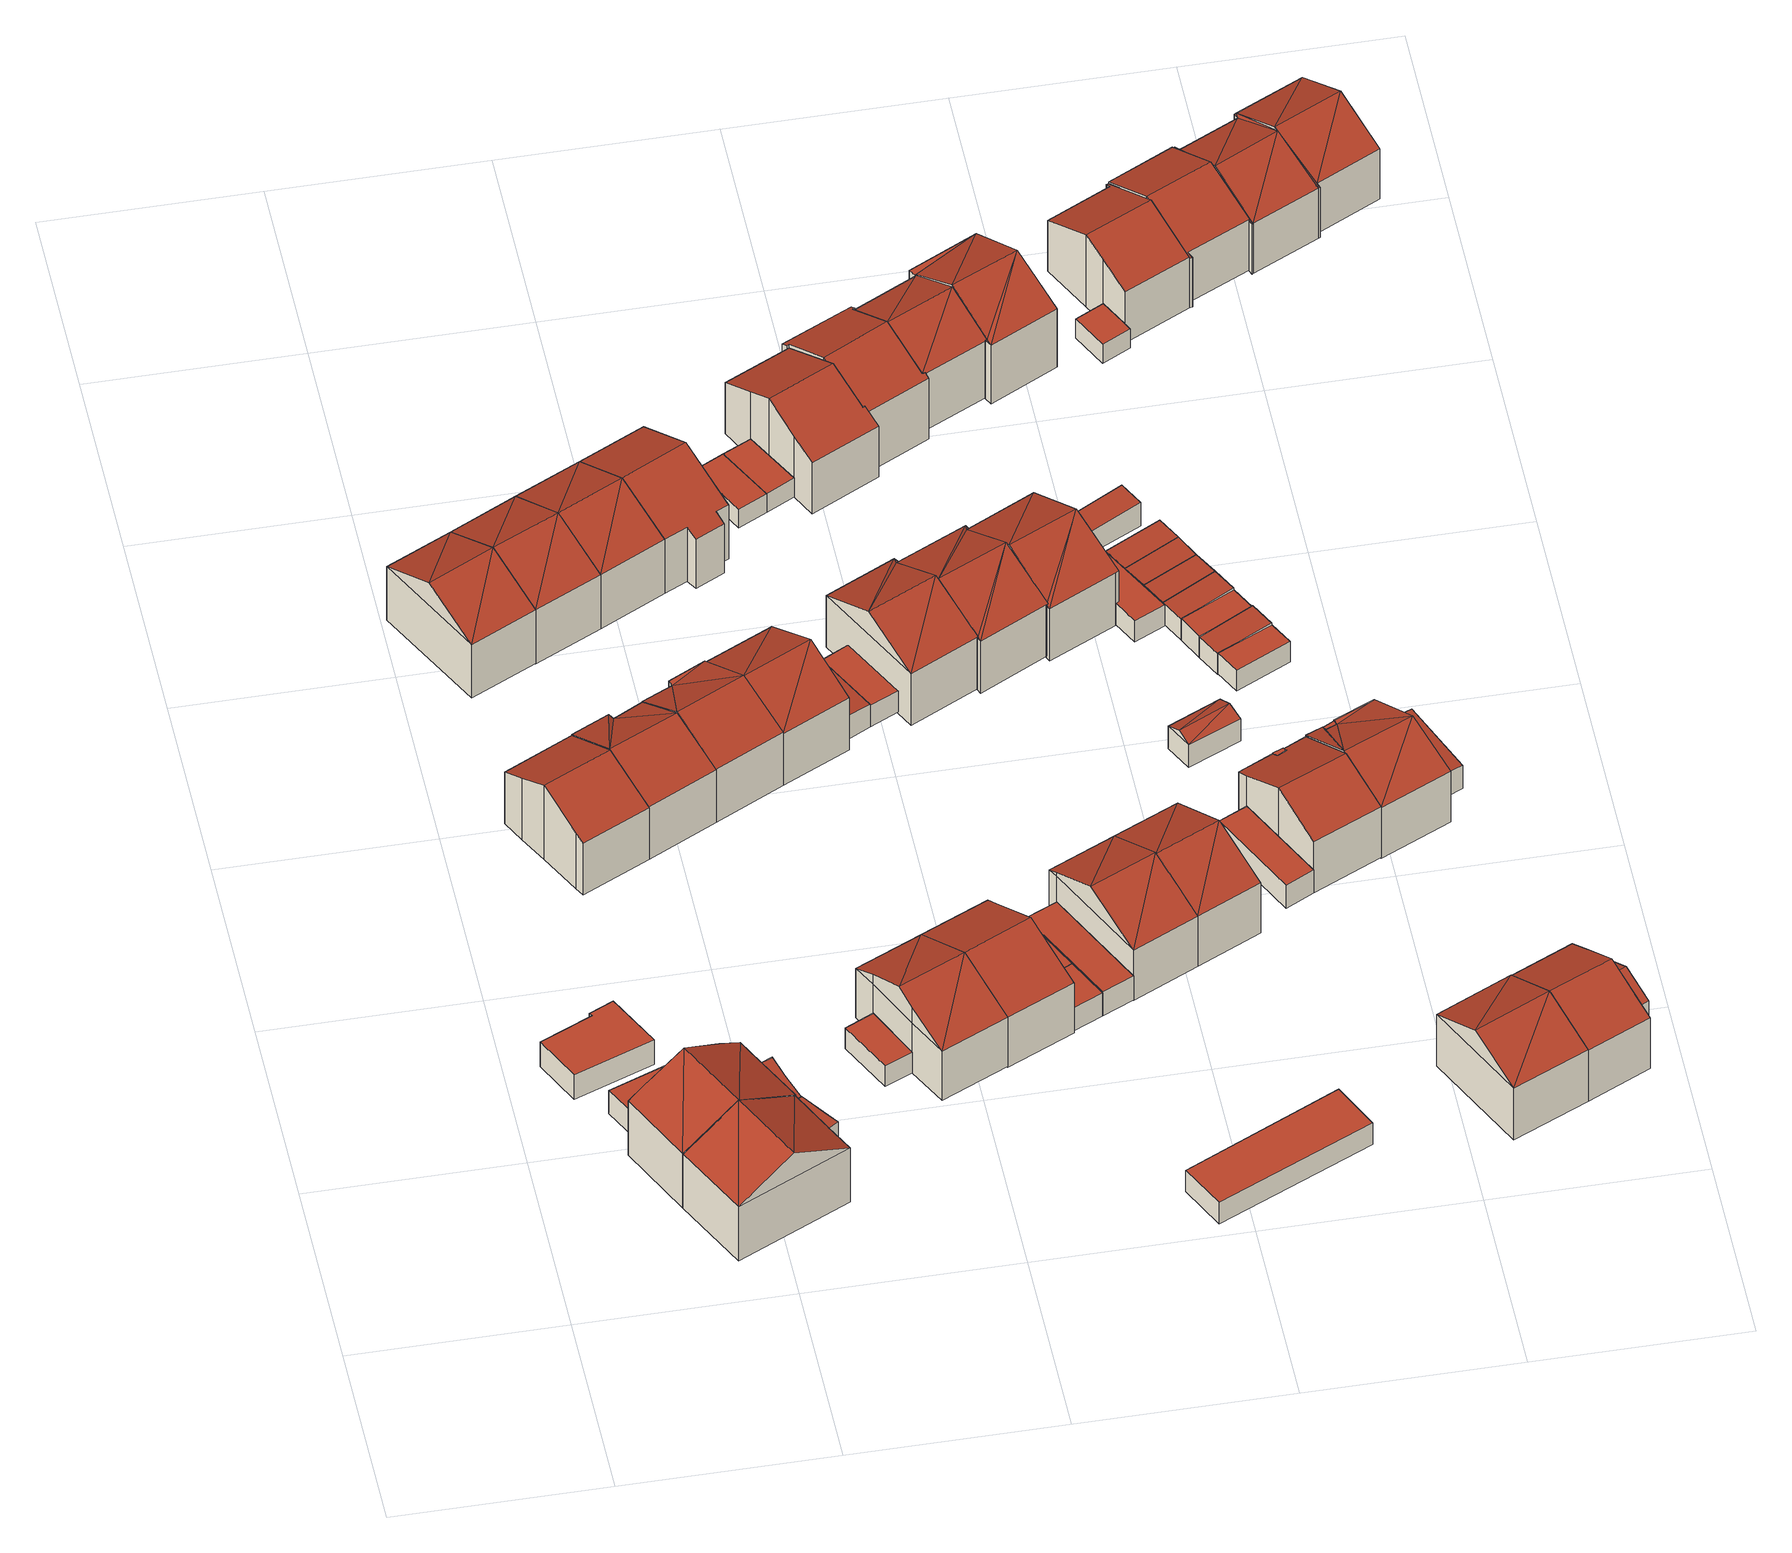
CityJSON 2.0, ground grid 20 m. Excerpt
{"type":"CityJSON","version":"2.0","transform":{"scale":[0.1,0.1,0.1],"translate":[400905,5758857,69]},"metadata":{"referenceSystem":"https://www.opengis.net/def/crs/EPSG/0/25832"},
"CityObjects":{
"building1":{"type":"Building","attributes":{"Gemeindeschluessel":"05515000","Geometrietyp2DReferenz":"3000","function":"31001_2460","roofType":"1000","measuredHeight":2.96},"geometry":[{"type":"Solid","lod":"2","boundaries":[[[[0,1,2,3]],[[4,5,1,0]],[[6,7,5,4]],[[8,9,7,6]],[[10,11,9,8]],[[3,2,11,10]],[[8,6,4,0,3,10]],[[1,5,7,9,11,2]]]],"semantics":{"surfaces":[{"type":"WallSurface"},{"type":"RoofSurface"},{"type":"GroundSurface"}],"values":[[0,0,0,0,0,0,1,2]]}}]},
"building2":{"type":"Building","attributes":{"Gemeindeschluessel":"05515000","Geometrietyp2DReferenz":"3000","function":"31001_2460","roofType":"1000","measuredHeight":2.79},"geometry":[{"type":"Solid","lod":"2","boundaries":[[[[12,13,14,15]],[[16,17,13,12]],[[18,19,17,16]],[[15,14,19,18]],[[16,12,15,18]],[[13,17,19,14]]]],"semantics":{"surfaces":[{"type":"WallSurface"},{"type":"RoofSurface"},{"type":"GroundSurface"}],"values":[[0,0,0,0,1,2]]}}]},
"building3":{"type":"Building","attributes":{"Gemeindeschluessel":"05515000","Geometrietyp2DReferenz":"3000","function":"31001_1000"},"address":[{"country":"Germany","locality":"Münster","thoroughfareNumber":"80","thoroughfareName":"Weitkampweg"}],"children":["building3-1","building3-2"]},
"building3-1":{"type":"BuildingPart","attributes":{"roofType":"2100","measuredHeight":6.49},"parents":["building3"],"geometry":[{"type":"Solid","lod":"2","boundaries":[[[[20,21,22,23]],[[24,25,21,20]],[[26,27,25,24]],[[28,29,27,26]],[[26,24,20,23,28]],[[21,25,27,29,22]],[[29,28,23,22]]]],"semantics":{"surfaces":[{"type":"WallSurface"},{"type":"RoofSurface"},{"type":"GroundSurface"},{"type":"ClosureSurface"}],"values":[[0,0,0,0,1,2,3]]}}]},
"building3-2":{"type":"BuildingPart","attributes":{"roofType":"3100","measuredHeight":9.54},"parents":["building3"],"geometry":[{"type":"Solid","lod":"2","boundaries":[[[[30,14,31,32]],[[33,19,14,30]],[[34,35,19,33]],[[36,23,22,35,34]],[[37,38,29,28,39]],[[32,31,38,37]],[[37,40,41]],[[41,42,32,37]],[[40,39,36,34]],[[34,43,41,40]],[[42,41,43,33,30]],[[43,34,33]],[[42,30,32]],[[40,37,39]],[[14,19,35,22,29,38,31]],[[23,36,39,28]],[[29,22,23,28]]]],"semantics":{"surfaces":[{"type":"WallSurface"},{"type":"RoofSurface"},{"type":"GroundSurface"},{"type":"ClosureSurface"}],"values":[[0,0,0,0,0,0,1,1,1,1,0,0,0,0,2,0,3]]}}]},
"building4":{"type":"Building","attributes":{"Gemeindeschluessel":"05515000","Geometrietyp2DReferenz":"3000","function":"31001_1000"},"address":[{"country":"Germany","locality":"Münster","thoroughfareNumber":"82","thoroughfareName":"Weitkampweg"}],"children":["building4-1","building4-2"]},
"building4-1":{"type":"BuildingPart","attributes":{"roofType":"3100","measuredHeight":9.55},"parents":["building4"],"geometry":[{"type":"Solid","lod":"2","boundaries":[[[[44,45,46,38,37]],[[47,48,49,50,51]],[[52,53,48,47]],[[37,38,53,52]],[[54,55,52]],[[37,52,55]],[[54,47,51,44]],[[55,54,44]],[[54,52,47]],[[55,44,37]],[[46,49,48,53,38]],[[45,44,51,50]],[[49,46,45,50]]]],"semantics":{"surfaces":[{"type":"WallSurface"},{"type":"RoofSurface"},{"type":"GroundSurface"},{"type":"ClosureSurface"}],"values":[[0,0,0,0,1,1,1,1,0,0,2,0,3]]}}]},
"building4-2":{"type":"BuildingPart","attributes":{"roofType":"2100","measuredHeight":6.42},"parents":["building4"],"geometry":[{"type":"Solid","lod":"2","boundaries":[[[[56,27,46,45]],[[57,58,27,56]],[[59,60,58,57]],[[50,49,60,59]],[[57,56,45,50,59]],[[46,27,58,60,49]],[[46,49,50,45]]]],"semantics":{"surfaces":[{"type":"WallSurface"},{"type":"RoofSurface"},{"type":"GroundSurface"},{"type":"ClosureSurface"}],"values":[[0,0,0,0,1,2,3]]}}]},
"building5":{"type":"Building","attributes":{"Gemeindeschluessel":"05515000","Geometrietyp2DReferenz":"3000","function":"31001_1000","roofType":"3100","measuredHeight":8.95},"address":[{"country":"Germany","locality":"Münster","thoroughfareNumber":"72","thoroughfareName":"Weitkampweg"}],"geometry":[{"type":"Solid","lod":"2","boundaries":[[[[61,62,63,64]],[[65,66,62,61]],[[67,68,66,65]],[[69,70,68,67]],[[71,72,70,69]],[[73,74,72,71]],[[75,76,74,73]],[[64,63,76,75]],[[69,67,65,61,71]],[[64,75,73,71,61]],[[62,66,68,70,72,74,76,63]]]],"semantics":{"surfaces":[{"type":"WallSurface"},{"type":"RoofSurface"},{"type":"GroundSurface"}],"values":[[0,0,0,0,0,0,0,0,1,1,2]]}}]},
"building6":{"type":"Building","attributes":{"Gemeindeschluessel":"05515000","Geometrietyp2DReferenz":"3000","function":"31001_1000","roofType":"3100","measuredHeight":9.27},"address":[{"country":"Germany","locality":"Münster","thoroughfareNumber":"50","thoroughfareName":"Weitkampweg"}],"geometry":[{"type":"Solid","lod":"2","boundaries":[[[[77,78,79,80]],[[81,82,78,77]],[[83,84,82,81]],[[80,79,84,83]],[[77,85,81]],[[83,86,80]],[[77,80,86]],[[86,85,77]],[[85,86,83]],[[83,81,85]],[[78,82,84,79]]]],"semantics":{"surfaces":[{"type":"WallSurface"},{"type":"RoofSurface"},{"type":"GroundSurface"}],"values":[[0,0,0,0,0,0,1,1,1,1,2]]}}]},
"building7":{"type":"Building","attributes":{"Gemeindeschluessel":"05515000","Geometrietyp2DReferenz":"3000","function":"31001_1000","roofType":"5000","measuredHeight":8.95},"address":[{"country":"Germany","locality":"Münster","thoroughfareNumber":"70","thoroughfareName":"Weitkampweg"}],"geometry":[{"type":"Solid","lod":"2","boundaries":[[[[87,88,70,89]],[[90,91,88,87]],[[92,93,91,90]],[[94,95,93,92]],[[96,74,95,94]],[[89,70,74,96]],[[94,97,98,96]],[[97,92,90]],[[98,97,90]],[[98,90,87]],[[87,89,98]],[[92,97,94]],[[96,98,89]],[[88,91,93,95,74,70]]]],"semantics":{"surfaces":[{"type":"WallSurface"},{"type":"RoofSurface"},{"type":"GroundSurface"}],"values":[[0,0,0,0,0,0,1,1,1,1,1,0,0,2]]}}]},
"building8":{"type":"Building","attributes":{"Gemeindeschluessel":"05515000","Geometrietyp2DReferenz":"3000","function":"31001_1000","roofType":"3100","measuredHeight":9.43},"address":[{"country":"Germany","locality":"Münster","thoroughfareNumber":"48","thoroughfareName":"Weitkampweg"}],"geometry":[{"type":"Solid","lod":"2","boundaries":[[[[99,100,101,83]],[[102,103,100,99]],[[80,104,103,102]],[[83,101,104,80]],[[99,105,102]],[[80,86,83]],[[86,105,99]],[[99,83,86]],[[80,102,105]],[[105,86,80]],[[100,103,104,101]]]],"semantics":{"surfaces":[{"type":"WallSurface"},{"type":"RoofSurface"},{"type":"GroundSurface"}],"values":[[0,0,0,0,0,0,1,1,1,1,2]]}}]},
"building9":{"type":"Building","attributes":{"Gemeindeschluessel":"05515000","Geometrietyp2DReferenz":"3000","function":"31001_2460","roofType":"1000","measuredHeight":2.46},"geometry":[{"type":"Solid","lod":"2","boundaries":[[[[106,107,108,109]],[[110,111,107,106]],[[112,113,111,110]],[[109,108,113,112]],[[110,106,109,112]],[[107,111,113,108]]]],"semantics":{"surfaces":[{"type":"WallSurface"},{"type":"RoofSurface"},{"type":"GroundSurface"}],"values":[[0,0,0,0,1,2]]}}]},
"building10":{"type":"Building","attributes":{"Gemeindeschluessel":"05515000","Geometrietyp2DReferenz":"3000","function":"31001_1000","roofType":"5000","measuredHeight":9.06},"address":[{"country":"Germany","locality":"Münster","thoroughfareNumber":"68","thoroughfareName":"Weitkampweg"}],"geometry":[{"type":"Solid","lod":"2","boundaries":[[[[114,115,93,116]],[[117,118,115,114]],[[119,120,118,117]],[[121,122,120,119]],[[123,95,122,121]],[[116,93,95,123]],[[121,124,125,123]],[[117,114,119]],[[124,119,114]],[[125,124,114]],[[114,116,125]],[[119,124,121]],[[123,125,116]],[[115,118,120,122,95,93]]]],"semantics":{"surfaces":[{"type":"WallSurface"},{"type":"RoofSurface"},{"type":"GroundSurface"}],"values":[[0,0,0,0,0,0,1,1,1,1,1,0,0,2]]}}]},
"building11":{"type":"Building","attributes":{"Gemeindeschluessel":"05515000","Geometrietyp2DReferenz":"3000","function":"31001_1000","roofType":"3100","measuredHeight":8.96},"address":[{"country":"Germany","locality":"Münster","thoroughfareNumber":"29","thoroughfareName":"Weitkampweg"}],"geometry":[{"type":"Solid","lod":"2","boundaries":[[[[126,127,128,129]],[[130,131,127,126]],[[132,107,131,130]],[[133,108,107,132]],[[134,135,108,133]],[[129,128,135,134]],[[136,129,137]],[[134,138,137,129]],[[130,126,136]],[[139,130,136,137]],[[139,132,130]],[[139,137,138,133,132]],[[138,134,133]],[[136,126,129]],[[127,131,107,108,135,128]]]],"semantics":{"surfaces":[{"type":"WallSurface"},{"type":"RoofSurface"},{"type":"GroundSurface"}],"values":[[0,0,0,0,0,0,1,1,1,1,0,0,0,0,2]]}}]},
"building12":{"type":"Building","attributes":{"Gemeindeschluessel":"05515000","Geometrietyp2DReferenz":"3000","function":"31001_1000","roofType":"3100","measuredHeight":9.37},"address":[{"country":"Germany","locality":"Münster","thoroughfareNumber":"46","thoroughfareName":"Weitkampweg"}],"geometry":[{"type":"Solid","lod":"2","boundaries":[[[[140,141,100,99]],[[142,143,141,140]],[[102,103,143,142]],[[99,100,103,102]],[[140,144,142]],[[102,105,99]],[[105,144,140]],[[140,99,105]],[[102,142,144]],[[144,105,102]],[[141,143,103,100]]]],"semantics":{"surfaces":[{"type":"WallSurface"},{"type":"RoofSurface"},{"type":"GroundSurface"}],"values":[[0,0,0,0,0,0,1,1,1,1,2]]}}]},
"building13":{"type":"Building","attributes":{"Gemeindeschluessel":"05515000","Geometrietyp2DReferenz":"3000","function":"31001_1000","roofType":"5000","measuredHeight":9.04},"address":[{"country":"Germany","locality":"Münster","thoroughfareNumber":"66","thoroughfareName":"Weitkampweg"}],"geometry":[{"type":"Solid","lod":"2","boundaries":[[[[145,146,120,147]],[[148,149,146,145]],[[150,122,149,148]],[[147,120,122,150]],[[151,152,145]],[[145,147,151]],[[150,148,152]],[[152,151,150]],[[145,152,148]],[[150,151,147]],[[146,149,122,120]]]],"semantics":{"surfaces":[{"type":"WallSurface"},{"type":"RoofSurface"},{"type":"GroundSurface"}],"values":[[0,0,0,0,1,1,1,1,0,0,2]]}}]},
"building14":{"type":"Building","attributes":{"Gemeindeschluessel":"05515000","Geometrietyp2DReferenz":"3000","function":"31001_1000","roofType":"5000","measuredHeight":8.96},"address":[{"country":"Germany","locality":"Münster","thoroughfareNumber":"27","thoroughfareName":"Weitkampweg"}],"geometry":[{"type":"Solid","lod":"2","boundaries":[[[[153,154,155,156]],[[157,158,154,153]],[[159,160,158,157]],[[161,162,160,159]],[[126,163,162,161]],[[129,164,163,126]],[[156,155,164,129]],[[156,129,136,165,166]],[[167,165,136,126,161,168]],[[167,168,159,157]],[[166,165,167,157,153]],[[168,161,159]],[[166,153,156]],[[129,126,136]],[[154,158,160,162,163,164,155]]]],"semantics":{"surfaces":[{"type":"WallSurface"},{"type":"RoofSurface"},{"type":"GroundSurface"}],"values":[[0,0,0,0,0,0,0,1,1,0,0,0,0,0,2]]}}]},
"building15":{"type":"Building","attributes":{"Gemeindeschluessel":"05515000","Geometrietyp2DReferenz":"3000","function":"31001_1000","roofType":"3100","measuredHeight":9.36},"address":[{"country":"Germany","locality":"Münster","thoroughfareNumber":"44","thoroughfareName":"Weitkampweg"}],"geometry":[{"type":"Solid","lod":"2","boundaries":[[[[169,170,171,172]],[[173,174,170,169]],[[142,143,174,173]],[[144,175,143,142]],[[140,141,175,144]],[[176,177,141,140]],[[178,179,177,176]],[[180,181,179,178]],[[182,183,181,180]],[[172,171,183,182]],[[176,140,144,178]],[[142,173,169,172,182,180,178,144]],[[170,174,143,175,141,177,179,181,183,171]]]],"semantics":{"surfaces":[{"type":"WallSurface"},{"type":"RoofSurface"},{"type":"GroundSurface"}],"values":[[0,0,0,0,0,0,0,0,0,0,1,1,2]]}}]},
"building16":{"type":"Building","attributes":{"Gemeindeschluessel":"05515000","Geometrietyp2DReferenz":"3000","function":"51009_1611","roofType":"2100","measuredHeight":2.95},"geometry":[{"type":"Solid","lod":"2","boundaries":[[[[184,185,186,187]],[[188,189,185,184]],[[190,191,189,188]],[[187,186,191,190]],[[188,184,187,190]],[[185,189,191,186]]]],"semantics":{"surfaces":[{"type":"WallSurface"},{"type":"RoofSurface"},{"type":"GroundSurface"}],"values":[[0,0,0,0,1,2]]}}]},
"building17":{"type":"Building","attributes":{"Gemeindeschluessel":"05515000","Geometrietyp2DReferenz":"3000","function":"51009_1611","roofType":"1000","measuredHeight":2.87},"geometry":[{"type":"Solid","lod":"2","boundaries":[[[[192,154,158,193]],[[194,195,154,192]],[[196,197,195,194]],[[193,158,197,196]],[[194,192,193,196]],[[154,195,197,158]]]],"semantics":{"surfaces":[{"type":"WallSurface"},{"type":"RoofSurface"},{"type":"GroundSurface"}],"values":[[0,0,0,0,1,2]]}}]},
"building18":{"type":"Building","attributes":{"Gemeindeschluessel":"05515000","Geometrietyp2DReferenz":"3000","function":"51009_1610","roofType":"1000","measuredHeight":2.87},"geometry":[{"type":"Solid","lod":"2","boundaries":[[[[196,197,158,193]],[[198,199,197,196]],[[200,160,199,198]],[[193,158,160,200]],[[198,196,193,200]],[[197,199,160,158]]]],"semantics":{"surfaces":[{"type":"WallSurface"},{"type":"RoofSurface"},{"type":"GroundSurface"}],"values":[[0,0,0,0,1,2]]}}]},
"building19":{"type":"Building","attributes":{"Gemeindeschluessel":"05515000","Geometrietyp2DReferenz":"3000","function":"31001_2460","roofType":"1000","measuredHeight":2.65},"geometry":[{"type":"Solid","lod":"2","boundaries":[[[[201,202,203,204]],[[205,189,202,201]],[[206,185,189,205]],[[204,203,185,206]],[[205,201,204,206]],[[202,189,185,203]]]],"semantics":{"surfaces":[{"type":"WallSurface"},{"type":"RoofSurface"},{"type":"GroundSurface"}],"values":[[0,0,0,0,1,2]]}}]},
"building20":{"type":"Building","attributes":{"Gemeindeschluessel":"05515000","Geometrietyp2DReferenz":"3000","function":"31001_2460","roofType":"1000","measuredHeight":2.31},"geometry":[{"type":"Solid","lod":"2","boundaries":[[[[207,208,209,210]],[[211,212,208,207]],[[213,214,212,211]],[[215,216,214,213]],[[217,218,216,215]],[[210,209,218,217]],[[215,213,211,207,210,217]],[[208,212,214,216,218,209]]]],"semantics":{"surfaces":[{"type":"WallSurface"},{"type":"RoofSurface"},{"type":"GroundSurface"}],"values":[[0,0,0,0,0,0,1,2]]}}]},
"building21":{"type":"Building","attributes":{"Gemeindeschluessel":"05515000","Geometrietyp2DReferenz":"3000","function":"51009_1611","roofType":"1000","measuredHeight":2.94},"geometry":[{"type":"Solid","lod":"2","boundaries":[[[[219,195,197,220]],[[221,222,195,219]],[[223,224,222,221]],[[225,199,224,223]],[[220,197,199,225]],[[223,221,219,220,225]],[[195,222,224,199,197]]]],"semantics":{"surfaces":[{"type":"WallSurface"},{"type":"RoofSurface"},{"type":"GroundSurface"}],"values":[[0,0,0,0,0,1,2]]}}]},
"building22":{"type":"Building","attributes":{"Gemeindeschluessel":"05515000","Geometrietyp2DReferenz":"3000","function":"31001_2460","roofType":"1000","measuredHeight":2.32},"geometry":[{"type":"Solid","lod":"2","boundaries":[[[[207,208,212,211]],[[226,227,208,207]],[[228,229,227,226]],[[213,214,229,228]],[[211,212,214,213]],[[228,226,207,211,213]],[[208,227,229,214,212]]]],"semantics":{"surfaces":[{"type":"WallSurface"},{"type":"RoofSurface"},{"type":"GroundSurface"}],"values":[[0,0,0,0,0,1,2]]}}]},
"building23":{"type":"Building","attributes":{"Gemeindeschluessel":"05515000","Geometrietyp2DReferenz":"3000","function":"31001_1000","roofType":"5000","measuredHeight":9.08},"address":[{"country":"Germany","locality":"Münster","thoroughfareNumber":"64","thoroughfareName":"Weitkampweg"}],"geometry":[{"type":"Solid","lod":"2","boundaries":[[[[230,231,232,233]],[[234,235,231,230]],[[236,237,235,234]],[[238,239,237,236]],[[240,241,239,238]],[[233,232,241,240]],[[230,236,234]],[[242,243,236]],[[242,236,230]],[[230,233,242]],[[240,238,243]],[[243,242,240]],[[240,242,233]],[[236,243,238]],[[231,235,237,239,241,232]]]],"semantics":{"surfaces":[{"type":"WallSurface"},{"type":"RoofSurface"},{"type":"GroundSurface"}],"values":[[0,0,0,0,0,0,1,1,1,1,1,1,0,0,2]]}}]},
"building24":{"type":"Building","attributes":{"Gemeindeschluessel":"05515000","Geometrietyp2DReferenz":"3000","function":"51009_1611","roofType":"1000","measuredHeight":2.6},"geometry":[{"type":"Solid","lod":"2","boundaries":[[[[244,245,246,247]],[[248,249,245,244]],[[250,251,249,248]],[[247,246,251,250]],[[248,244,247,250]],[[245,249,251,246]]]],"semantics":{"surfaces":[{"type":"WallSurface"},{"type":"RoofSurface"},{"type":"GroundSurface"}],"values":[[0,0,0,0,1,2]]}}]},
"building25":{"type":"Building","attributes":{"Gemeindeschluessel":"05515000","Geometrietyp2DReferenz":"3000","function":"31001_1000","roofType":"5000","measuredHeight":8.89},"address":[{"country":"Germany","locality":"Münster","thoroughfareNumber":"25","thoroughfareName":"Weitkampweg"}],"geometry":[{"type":"Solid","lod":"2","boundaries":[[[[252,253,254,255]],[[256,257,253,252]],[[258,259,257,256]],[[260,261,259,258]],[[255,254,261,260]],[[252,255,262]],[[252,262,263]],[[262,260,263]],[[258,264,263,260]],[[263,264,256,252]],[[264,258,256]],[[262,255,260]],[[253,257,259,261,254]]]],"semantics":{"surfaces":[{"type":"WallSurface"},{"type":"RoofSurface"},{"type":"GroundSurface"}],"values":[[0,0,0,0,0,1,1,1,1,0,0,0,2]]}}]},
"building26":{"type":"Building","attributes":{"Gemeindeschluessel":"05515000","Geometrietyp2DReferenz":"3000","function":"31001_1000","roofType":"3100","measuredHeight":9.21},"address":[{"country":"Germany","locality":"Münster","thoroughfareNumber":"42","thoroughfareName":"Weitkampweg"}],"geometry":[{"type":"Solid","lod":"2","boundaries":[[[[265,266,267,268]],[[269,229,266,265]],[[270,271,229,269]],[[272,227,271,270]],[[273,274,227,272]],[[275,276,274,273]],[[277,278,276,275]],[[279,280,278,277]],[[281,282,280,279]],[[283,284,282,281]],[[268,267,284,283]],[[277,275,273,272,270,279]],[[269,265,268,283,281,279,270]],[[266,229,271,227,274,276,278,280,282,284,267]]]],"semantics":{"surfaces":[{"type":"WallSurface"},{"type":"RoofSurface"},{"type":"GroundSurface"}],"values":[[0,0,0,0,0,0,0,0,0,0,0,1,1,2]]}}]},
"building27":{"type":"Building","attributes":{"Gemeindeschluessel":"05515000","Geometrietyp2DReferenz":"3000","function":"31001_1000","roofType":"5000","measuredHeight":9.1},"address":[{"country":"Germany","locality":"Münster","thoroughfareNumber":"62","thoroughfareName":"Weitkampweg"}],"geometry":[{"type":"Solid","lod":"2","boundaries":[[[[285,286,287,288]],[[289,290,286,285]],[[291,292,290,289]],[[293,294,292,291]],[[295,296,294,293]],[[238,239,296,295]],[[236,237,239,238]],[[234,235,237,236]],[[297,298,235,234]],[[288,287,298,297]],[[291,289,299,293]],[[293,299,238]],[[300,238,299]],[[238,295,293]],[[297,285,288]],[[299,285,300]],[[285,297,300]],[[234,236,300,297]],[[300,236,238]],[[299,289,285]],[[286,290,292,294,296,239,237,235,298,287]]]],"semantics":{"surfaces":[{"type":"WallSurface"},{"type":"RoofSurface"},{"type":"GroundSurface"}],"values":[[0,0,0,0,0,0,0,0,0,0,1,1,1,1,1,1,1,1,0,0,2]]}}]},
"building28":{"type":"Building","attributes":{"Gemeindeschluessel":"05515000","Geometrietyp2DReferenz":"3000","function":"31001_1000","roofType":"3100","measuredHeight":8.91},"address":[{"country":"Germany","locality":"Münster","thoroughfareNumber":"23","thoroughfareName":"Weitkampweg"}],"geometry":[{"type":"Solid","lod":"2","boundaries":[[[[301,302,261,260]],[[303,304,302,301]],[[255,254,304,303]],[[260,261,254,255]],[[301,305,303]],[[255,306,260]],[[306,305,301]],[[301,260,306]],[[255,303,305]],[[305,306,255]],[[302,304,254,261]]]],"semantics":{"surfaces":[{"type":"WallSurface"},{"type":"RoofSurface"},{"type":"GroundSurface"}],"values":[[0,0,0,0,0,0,1,1,1,1,2]]}}]},
"building29":{"type":"Building","attributes":{"Gemeindeschluessel":"05515000","Geometrietyp2DReferenz":"3000","function":"31001_1000","roofType":"3100","measuredHeight":10.11},"address":[{"country":"Germany","locality":"Münster","thoroughfareNumber":"40","thoroughfareName":"Weitkampweg"}],"geometry":[{"type":"Solid","lod":"2","boundaries":[[[[307,308,309,310]],[[311,312,308,307]],[[313,314,312,311]],[[315,316,314,313]],[[317,318,316,315]],[[319,320,318,317]],[[321,322,320,319]],[[323,324,322,321]],[[325,326,324,323]],[[327,328,326,325]],[[329,330,328,327]],[[331,332,330,329]],[[310,309,332,331]],[[325,323,321,319,317,315,313,327]],[[311,307,310,331,329,327,313]],[[308,312,314,316,318,320,322,324,326,328,330,332,309]]]],"semantics":{"surfaces":[{"type":"WallSurface"},{"type":"RoofSurface"},{"type":"GroundSurface"}],"values":[[0,0,0,0,0,0,0,0,0,0,0,0,0,1,1,2]]}}]},
"building30":{"type":"Building","attributes":{"Gemeindeschluessel":"05515000","Geometrietyp2DReferenz":"3000","function":"31001_1000","roofType":"5000","measuredHeight":9.25},"address":[{"country":"Germany","locality":"Münster","thoroughfareNumber":"60","thoroughfareName":"Weitkampweg"}],"geometry":[{"type":"Solid","lod":"2","boundaries":[[[[333,334,335,336]],[[337,338,334,333]],[[339,340,338,337]],[[291,341,340,339]],[[289,342,341,291]],[[285,343,342,289]],[[288,344,343,285]],[[345,346,344,288]],[[336,335,346,345]],[[337,333,347,348,339]],[[289,291,339,348,349]],[[350,349,348]],[[348,345,350]],[[288,285,350,345]],[[349,350,285,289]],[[348,347,336,345]],[[347,333,336]],[[334,338,340,341,342,343,344,346,335]]]],"semantics":{"surfaces":[{"type":"WallSurface"},{"type":"RoofSurface"},{"type":"GroundSurface"}],"values":[[0,0,0,0,0,0,0,0,0,1,1,1,1,1,0,0,0,2]]}}]},
"building31":{"type":"Building","attributes":{"Gemeindeschluessel":"05515000","Geometrietyp2DReferenz":"3000","function":"51009_1611","roofType":"1000","measuredHeight":2.81},"geometry":[{"type":"Solid","lod":"2","boundaries":[[[[351,352,353,354]],[[355,356,352,351]],[[357,358,356,355]],[[354,353,358,357]],[[355,351,354,357]],[[352,356,358,353]]]],"semantics":{"surfaces":[{"type":"WallSurface"},{"type":"RoofSurface"},{"type":"GroundSurface"}],"values":[[0,0,0,0,1,2]]}}]},
"building32":{"type":"Building","attributes":{"Gemeindeschluessel":"05515000","Geometrietyp2DReferenz":"3000","function":"31001_1000","roofType":"5000","measuredHeight":9.35},"address":[{"country":"Germany","locality":"Münster","thoroughfareNumber":"38","thoroughfareName":"Weitkampweg"}],"geometry":[{"type":"Solid","lod":"2","boundaries":[[[[359,360,361,362]],[[363,364,360,359]],[[365,366,364,363]],[[367,368,366,365]],[[369,370,368,367]],[[371,372,370,369]],[[373,374,372,371]],[[362,361,374,373]],[[375,376,373]],[[373,371,369,367,375]],[[365,363,359,362,376]],[[376,375,365]],[[375,367,365]],[[376,362,373]],[[360,364,366,368,370,372,374,361]]]],"semantics":{"surfaces":[{"type":"WallSurface"},{"type":"RoofSurface"},{"type":"GroundSurface"}],"values":[[0,0,0,0,0,0,0,0,1,1,1,1,0,0,2]]}}]},
"building33":{"type":"Building","attributes":{"Gemeindeschluessel":"05515000","Geometrietyp2DReferenz":"3000","function":"31001_2500","roofType":"3100","measuredHeight":3.27},"address":[{"country":"Germany","locality":"Münster","thoroughfareNumber":"22a","thoroughfareName":"Weitkampweg"}],"geometry":[{"type":"Solid","lod":"2","boundaries":[[[[377,378,379,380]],[[381,382,378,377]],[[383,384,382,381]],[[380,379,384,383]],[[377,385,381]],[[383,386,380]],[[377,380,386]],[[386,385,377]],[[385,386,383]],[[383,381,385]],[[378,382,384,379]]]],"semantics":{"surfaces":[{"type":"WallSurface"},{"type":"RoofSurface"},{"type":"GroundSurface"}],"values":[[0,0,0,0,0,0,1,1,1,1,2]]}}]},
"building34":{"type":"Building","attributes":{"Gemeindeschluessel":"05515000","Geometrietyp2DReferenz":"3000","function":"31001_2460","roofType":"1000","measuredHeight":2.56},"geometry":[{"type":"Solid","lod":"2","boundaries":[[[[387,388,389,390]],[[391,392,388,387]],[[393,394,392,391]],[[395,396,394,393]],[[397,398,396,395]],[[390,389,398,397]],[[395,393,391,387,390,397]],[[388,392,394,396,398,389]]]],"semantics":{"surfaces":[{"type":"WallSurface"},{"type":"RoofSurface"},{"type":"GroundSurface"}],"values":[[0,0,0,0,0,0,1,2]]}}]},
"building35":{"type":"Building","attributes":{"Gemeindeschluessel":"05515000","Geometrietyp2DReferenz":"3000","function":"51009_1610","roofType":"9999","measuredHeight":6},"geometry":[{"type":"Solid","lod":"2","boundaries":[[[[399,400,401,402]],[[400,403,404,401]],[[399,405,403,400]],[[402,406,405,399]],[[401,404,406,402]],[[403,405,406,404]]]],"semantics":{"surfaces":[{"type":"RoofSurface"},{"type":"WallSurface"},{"type":"GroundSurface"}],"values":[[0,1,1,1,1,2]]}}]},
"building36":{"type":"Building","attributes":{"Gemeindeschluessel":"05515000","Geometrietyp2DReferenz":"3000","function":"31001_1000","roofType":"3100","measuredHeight":8.56},"address":[{"country":"Germany","locality":"Münster","thoroughfareNumber":"21","thoroughfareName":"Weitkampweg"}],"geometry":[{"type":"Solid","lod":"2","boundaries":[[[[407,405,406,408]],[[409,403,405,407]],[[410,404,403,409]],[[411,412,404,410]],[[413,414,412,411]],[[415,416,414,413]],[[417,356,416,415]],[[418,419,356,417]],[[420,352,419,418]],[[421,422,352,420]],[[408,406,422,421]],[[417,415,413,418]],[[411,410,409,407,408,421,420,418,413]],[[405,403,404,412,414,416,356,419,352,422,406]]]],"semantics":{"surfaces":[{"type":"WallSurface"},{"type":"RoofSurface"},{"type":"GroundSurface"}],"values":[[0,0,0,0,0,0,0,0,0,0,0,1,1,2]]}}]},
"building37":{"type":"Building","attributes":{"Gemeindeschluessel":"05515000","Geometrietyp2DReferenz":"3000","function":"51009_1611","roofType":"2100","measuredHeight":2.85},"geometry":[{"type":"Solid","lod":"2","boundaries":[[[[423,424,425,426]],[[427,428,424,423]],[[429,430,428,427]],[[426,425,430,429]],[[427,423,426,429]],[[424,428,430,425]]]],"semantics":{"surfaces":[{"type":"WallSurface"},{"type":"RoofSurface"},{"type":"GroundSurface"}],"values":[[0,0,0,0,1,2]]}}]},
"building38":{"type":"Building","attributes":{"Gemeindeschluessel":"05515000","Geometrietyp2DReferenz":"3000","function":"31001_1000","roofType":"3100","measuredHeight":8.83},"address":[{"country":"Germany","locality":"Münster","thoroughfareNumber":"89","thoroughfareName":"Weitkampweg"}],"geometry":[{"type":"Solid","lod":"2","boundaries":[[[[431,432,433,434]],[[435,436,432,431]],[[437,438,436,435]],[[434,433,438,437]],[[431,439,435]],[[437,440,434]],[[431,434,440]],[[440,439,431]],[[439,440,437]],[[437,435,439]],[[432,436,438,433]]]],"semantics":{"surfaces":[{"type":"WallSurface"},{"type":"RoofSurface"},{"type":"GroundSurface"}],"values":[[0,0,0,0,0,0,1,1,1,1,2]]}}]},
"building39":{"type":"Building","attributes":{"Gemeindeschluessel":"05515000","Geometrietyp2DReferenz":"3000","function":"51009_1611","roofType":"2100","measuredHeight":2.84},"geometry":[{"type":"Solid","lod":"2","boundaries":[[[[441,442,443,444]],[[445,446,442,441]],[[447,448,446,445]],[[444,443,448,447]],[[445,441,444,447]],[[442,446,448,443]]]],"semantics":{"surfaces":[{"type":"WallSurface"},{"type":"RoofSurface"},{"type":"GroundSurface"}],"values":[[0,0,0,0,1,2]]}}]},
"building40":{"type":"Building","attributes":{"Gemeindeschluessel":"05515000","Geometrietyp2DReferenz":"3000","function":"51009_1611","roofType":"2100","measuredHeight":2.82},"geometry":[{"type":"Solid","lod":"2","boundaries":[[[[449,450,451,452]],[[447,448,450,449]],[[445,446,448,447]],[[452,451,446,445]],[[447,449,452,445]],[[450,448,446,451]]]],"semantics":{"surfaces":[{"type":"WallSurface"},{"type":"RoofSurface"},{"type":"GroundSurface"}],"values":[[0,0,0,0,1,2]]}}]},
"building41":{"type":"Building","attributes":{"Gemeindeschluessel":"05515000","Geometrietyp2DReferenz":"3000","function":"31001_1000","roofType":"5000","measuredHeight":9.71},"address":[{"country":"Germany","locality":"Münster","thoroughfareNumber":"36","thoroughfareName":"Weitkampweg"}],"geometry":[{"type":"Solid","lod":"2","boundaries":[[[[453,454,455,456]],[[457,458,454,453]],[[459,460,458,457]],[[461,462,460,459]],[[463,464,462,461]],[[465,466,464,463]],[[467,468,466,465]],[[456,455,468,467]],[[469,470,457]],[[467,469,457]],[[456,467,457]],[[457,453,456]],[[461,459,470]],[[465,461,470]],[[470,469,465]],[[465,463,461]],[[465,469,467]],[[457,470,459]],[[454,458,460,462,464,466,468,455]]]],"semantics":{"surfaces":[{"type":"WallSurface"},{"type":"RoofSurface"},{"type":"GroundSurface"}],"values":[[0,0,0,0,0,0,0,0,1,1,1,1,1,1,1,1,0,0,2]]}}]},
"building42":{"type":"Building","attributes":{"Gemeindeschluessel":"05515000","Geometrietyp2DReferenz":"3000","function":"51009_1611","roofType":"2100","measuredHeight":2.77},"geometry":[{"type":"Solid","lod":"2","boundaries":[[[[471,472,473,474]],[[449,450,472,471]],[[452,451,450,449]],[[474,473,451,452]],[[449,471,474,452]],[[472,450,451,473]]]],"semantics":{"surfaces":[{"type":"WallSurface"},{"type":"RoofSurface"},{"type":"GroundSurface"}],"values":[[0,0,0,0,1,2]]}}]},
"building43":{"type":"Building","attributes":{"Gemeindeschluessel":"05515000","Geometrietyp2DReferenz":"3000","function":"51009_1611","roofType":"2100","measuredHeight":2.75},"geometry":[{"type":"Solid","lod":"2","boundaries":[[[[474,473,472,471]],[[475,476,473,474]],[[477,478,476,475]],[[471,472,478,477]],[[475,474,471,477]],[[473,476,478,472]]]],"semantics":{"surfaces":[{"type":"WallSurface"},{"type":"RoofSurface"},{"type":"GroundSurface"}],"values":[[0,0,0,0,1,2]]}}]},
"building44":{"type":"Building","attributes":{"Gemeindeschluessel":"05515000","Geometrietyp2DReferenz":"3000","function":"51009_1611","roofType":"1000","measuredHeight":2.6},"geometry":[{"type":"Solid","lod":"2","boundaries":[[[[479,476,478,480]],[[481,482,476,479]],[[483,484,482,481]],[[480,478,484,483]],[[481,479,480,483]],[[476,482,484,478]]]],"semantics":{"surfaces":[{"type":"WallSurface"},{"type":"RoofSurface"},{"type":"GroundSurface"}],"values":[[0,0,0,0,1,2]]}}]},
"building45":{"type":"Building","attributes":{"Gemeindeschluessel":"05515000","Geometrietyp2DReferenz":"3000","function":"51009_1611","roofType":"2100","measuredHeight":2.72},"geometry":[{"type":"Solid","lod":"2","boundaries":[[[[485,486,487,488]],[[489,484,486,485]],[[490,482,484,489]],[[488,487,482,490]],[[489,485,488,490]],[[486,484,482,487]]]],"semantics":{"surfaces":[{"type":"WallSurface"},{"type":"RoofSurface"},{"type":"GroundSurface"}],"values":[[0,0,0,0,1,2]]}}]},
"building46":{"type":"Building","attributes":{"Gemeindeschluessel":"05515000","Geometrietyp2DReferenz":"3000","function":"51009_1610","roofType":"9999","measuredHeight":6},"geometry":[{"type":"Solid","lod":"2","boundaries":[[[[491,492,493,494]],[[492,495,496,493]],[[491,497,495,492]],[[494,498,497,491]],[[493,496,498,494]],[[495,497,498,496]]]],"semantics":{"surfaces":[{"type":"RoofSurface"},{"type":"WallSurface"},{"type":"GroundSurface"}],"values":[[0,1,1,1,1,2]]}}]},
"building47":{"type":"Building","attributes":{"Gemeindeschluessel":"05515000","Geometrietyp2DReferenz":"3000","function":"51009_1611","roofType":"1000","measuredHeight":2.54},"geometry":[{"type":"Solid","lod":"2","boundaries":[[[[499,500,501,502]],[[503,504,500,499]],[[505,506,504,503]],[[502,501,506,505]],[[503,499,502,505]],[[500,504,506,501]]]],"semantics":{"surfaces":[{"type":"WallSurface"},{"type":"RoofSurface"},{"type":"GroundSurface"}],"values":[[0,0,0,0,1,2]]}}]},
"building48":{"type":"Building","attributes":{"Gemeindeschluessel":"05515000","Geometrietyp2DReferenz":"3000","function":"31001_1000","roofType":"5000","measuredHeight":8.67},"address":[{"country":"Germany","locality":"Münster","thoroughfareNumber":"19","thoroughfareName":"Weitkampweg"}],"geometry":[{"type":"Solid","lod":"2","boundaries":[[[[507,508,509,510]],[[511,512,508,507]],[[513,514,512,511]],[[515,516,514,513]],[[517,518,516,515]],[[519,520,518,517]],[[521,522,520,519]],[[510,509,522,521]],[[515,513,517]],[[523,517,513]],[[524,523,513]],[[524,513,511]],[[524,511,507]],[[507,510,524]],[[521,519,523]],[[523,524,521]],[[517,523,519]],[[521,524,510]],[[508,512,514,516,518,520,522,509]]]],"semantics":{"surfaces":[{"type":"WallSurface"},{"type":"RoofSurface"},{"type":"GroundSurface"}],"values":[[0,0,0,0,0,0,0,0,1,1,1,1,1,1,1,1,0,0,2]]}}]},
"building49":{"type":"Building","attributes":{"Gemeindeschluessel":"05515000","Geometrietyp2DReferenz":"3000","function":"31001_1000"},"address":[{"country":"Germany","locality":"Münster","thoroughfareNumber":"91","thoroughfareName":"Weitkampweg"}],"children":["building49-1","building49-2"]},
"building49-1":{"type":"BuildingPart","attributes":{"roofType":"3100","measuredHeight":8.8},"parents":["building49"],"geometry":[{"type":"Solid","lod":"2","boundaries":[[[[525,433,526,527]],[[440,528,433,525]],[[529,438,528,440]],[[530,531,438,529]],[[532,533,531,530]],[[534,533,532]],[[535,536,537]],[[527,526,535,537]],[[532,530,529,440,538]],[[525,527,537,538,440]],[[433,528,438,531,533,539,535,526]],[[534,532,538,540]],[[533,534,541,539]],[[534,540,541]],[[536,540,538,537]],[[541,536,535,539]],[[541,540,536]]]],"semantics":{"surfaces":[{"type":"WallSurface"},{"type":"RoofSurface"},{"type":"GroundSurface"},{"type":"ClosureSurface"}],"values":[[0,0,0,0,0,0,0,0,1,1,2,0,3,3,0,3,3]]}}]},
"building49-2":{"type":"BuildingPart","attributes":{"roofType":"3100","measuredHeight":6.99},"parents":["building49"],"geometry":[{"type":"Solid","lod":"2","boundaries":[[[[542,543,533,534]],[[544,545,543,542]],[[536,535,545,544]],[[542,546,544]],[[534,540,546,542]],[[544,546,540,536]],[[543,545,535,539,533]],[[539,541,534,533]],[[535,536,541,539]],[[534,541,540]],[[541,536,540]]]],"semantics":{"surfaces":[{"type":"WallSurface"},{"type":"RoofSurface"},{"type":"GroundSurface"},{"type":"ClosureSurface"}],"values":[[0,0,0,0,1,1,2,3,3,3,3]]}}]},
"building50":{"type":"Building","attributes":{"Gemeindeschluessel":"05515000","Geometrietyp2DReferenz":"3000","function":"51009_1610","roofType":"1000","measuredHeight":2.32},"geometry":[{"type":"Solid","lod":"2","boundaries":[[[[547,548,549,550]],[[551,552,548,547]],[[553,554,552,551]],[[555,556,554,553]],[[550,549,556,555]],[[553,551,547,550,555]],[[548,552,554,556,549]]]],"semantics":{"surfaces":[{"type":"WallSurface"},{"type":"RoofSurface"},{"type":"GroundSurface"}],"values":[[0,0,0,0,0,1,2]]}}]},
"building51":{"type":"Building","attributes":{"Gemeindeschluessel":"05515000","Geometrietyp2DReferenz":"3000","function":"51009_1611","roofType":"2100","measuredHeight":2.96},"geometry":[{"type":"Solid","lod":"2","boundaries":[[[[557,558,518,559]],[[560,561,558,557]],[[562,563,561,560]],[[559,518,563,562]],[[560,557,559,562]],[[558,561,563,518]]]],"semantics":{"surfaces":[{"type":"WallSurface"},{"type":"RoofSurface"},{"type":"GroundSurface"}],"values":[[0,0,0,0,1,2]]}}]},
"building52":{"type":"Building","attributes":{"Gemeindeschluessel":"05515000","Geometrietyp2DReferenz":"3000","function":"31001_1000","roofType":"3100","measuredHeight":8.77},"address":[{"country":"Germany","locality":"Münster","thoroughfareNumber":"34a","thoroughfareName":"Weitkampweg"}],"geometry":[{"type":"Solid","lod":"2","boundaries":[[[[564,565,566,567]],[[568,569,565,564]],[[570,571,569,568]],[[572,554,571,570]],[[573,552,554,572]],[[574,575,552,573]],[[576,577,575,574]],[[578,579,577,576]],[[567,566,579,578]],[[573,572,570,568,574]],[[564,567,578,576,574,568]],[[565,569,571,554,552,575,577,579,566]]]],"semantics":{"surfaces":[{"type":"WallSurface"},{"type":"RoofSurface"},{"type":"GroundSurface"}],"values":[[0,0,0,0,0,0,0,0,0,1,1,2]]}}]},
"building53":{"type":"Building","attributes":{"Gemeindeschluessel":"05515000","Geometrietyp2DReferenz":"3000","function":"31001_1000","roofType":"3100","measuredHeight":8.76},"address":[{"country":"Germany","locality":"Münster","thoroughfareNumber":"34","thoroughfareName":"Weitkampweg"}],"geometry":[{"type":"Solid","lod":"2","boundaries":[[[[580,581,582,583]],[[584,585,581,580]],[[586,571,585,584]],[[587,588,571,586]],[[589,565,588,587]],[[590,591,565,589]],[[592,593,591,590]],[[594,595,593,592]],[[596,597,595,594]],[[583,582,597,596]],[[590,589,587,592]],[[586,584,580,583,596,594,592,587]],[[581,585,571,588,565,591,593,595,597,582]]]],"semantics":{"surfaces":[{"type":"WallSurface"},{"type":"RoofSurface"},{"type":"GroundSurface"}],"values":[[0,0,0,0,0,0,0,0,0,0,1,1,2]]}}]},
"building54":{"type":"Building","attributes":{"Gemeindeschluessel":"05515000","Geometrietyp2DReferenz":"3000","function":"31001_1000","roofType":"5000","measuredHeight":8.72},"address":[{"country":"Germany","locality":"Münster","thoroughfareNumber":"32","thoroughfareName":"Weitkampweg"}],"geometry":[{"type":"Solid","lod":"2","boundaries":[[[[598,599,591,600]],[[601,602,599,598]],[[603,604,602,601]],[[605,606,604,603]],[[607,608,606,605]],[[609,610,608,607]],[[611,595,610,609]],[[600,591,595,611]],[[611,609,612]],[[612,613,611]],[[603,612,607]],[[607,605,603]],[[613,612,603]],[[613,603,601]],[[613,601,598]],[[598,600,613]],[[611,613,600]],[[607,612,609]],[[599,602,604,606,608,610,595,591]]]],"semantics":{"surfaces":[{"type":"WallSurface"},{"type":"RoofSurface"},{"type":"GroundSurface"}],"values":[[0,0,0,0,0,0,0,0,1,1,1,1,1,1,1,1,0,0,2]]}}]},
"building55":{"type":"Building","attributes":{"Gemeindeschluessel":"05515000","Geometrietyp2DReferenz":"3000","function":"31001_1000","roofType":"5000","measuredHeight":8.75},"address":[{"country":"Germany","locality":"Münster","thoroughfareNumber":"30","thoroughfareName":"Weitkampweg"}],"geometry":[{"type":"Solid","lod":"2","boundaries":[[[[614,615,608,607]],[[616,617,615,614]],[[618,619,617,616]],[[620,621,619,618]],[[609,610,621,620]],[[607,608,610,609]],[[622,623,614]],[[614,607,622]],[[618,616,623]],[[622,609,618]],[[618,623,622]],[[618,609,620]],[[609,622,607]],[[614,623,616]],[[615,617,619,621,610,608]]]],"semantics":{"surfaces":[{"type":"WallSurface"},{"type":"RoofSurface"},{"type":"GroundSurface"}],"values":[[0,0,0,0,0,0,1,1,1,1,1,1,0,0,2]]}}]}
},
"vertices":[
[80,320,51],[80,320,21],[30,297,21],[30,297,51],[78,323,51],[78,323,21],[101,334,51],[101,334,21],[127,281,51],[127,281,21],[51,252,51],[51,252,21],
[77,230,49],[77,230,21],[99,185,21],[99,185,49],[153,259,49],[153,259,21],[172,220,49],[172,220,21],
[216,207,86],[216,207,21],[205,202,21],[205,202,86],[223,186,83],[223,186,21],[233,160,80],[233,160,21],[227,157,80],[227,157,21],
[99,185,87],[84,177,21],[84,177,87],[172,220,87],[192,229,87],[192,229,21],[205,202,87],[118,105,87],[118,105,21],[227,157,87],[173,131,116],[138,203,116],[99,185,95],[172,220,98],
[226,157,87],[226,157,81],[226,157,21],[261,85,87],[261,85,21],[247,113,21],[247,113,85],[247,113,87],[153,33,87],[153,33,21],[207,59,117],[172,131,117],
[233,160,81],[247,136,84],[247,136,21],[257,120,85],[257,120,21],
[81,545,109],[81,545,19],[101,505,19],[101,505,87],[67,572,94],[67,572,19],[56,594,82],[56,594,19],[121,627,82],[121,627,19],[145,577,109],[145,577,19],[170,528,82],[170,528,19],[106,496,82],[106,496,19],
[57,749,84],[57,749,19],[119,780,19],[119,780,84],[3,856,84],[3,856,19],[65,887,84],[65,887,19],[30,802,112],[92,834,112],
[157,645,83],[157,645,19],[121,627,83],[160,639,83],[160,639,19],[188,654,83],[188,654,19],[235,561,83],[235,561,19],[170,528,83],[210,610,109],[145,578,109],
[128,919,84],[128,919,18],[65,887,18],[182,811,84],[182,811,18],[119,780,18],[155,865,112],
[343,229,46],[343,229,21],[319,282,21],[319,282,46],[317,217,46],[317,217,21],[292,269,46],[292,269,21],
[217,668,84],[217,668,19],[188,654,84],[215,674,84],[215,674,19],[250,692,84],[250,692,19],[300,594,84],[300,594,19],[235,561,84],[275,643,110],[210,610,110],
[425,221,81],[425,221,21],[371,334,21],[371,334,81],[362,191,81],[362,191,21],[343,229,81],[319,282,81],[308,304,81],[308,304,21],[398,277,110],[335,247,110],[319,282,93],[343,229,101],
[190,950,84],[190,950,18],[244,843,84],[244,843,18],[217,896,112],
[315,724,82],[315,724,19],[250,692,82],[364,626,82],[364,626,19],[300,594,82],[275,643,109],[340,676,109],
[440,354,81],[440,354,20],[435,364,20],[435,364,81],[469,293,81],[469,293,20],[488,253,81],[488,253,20],[489,251,81],[489,251,20],[425,221,20],[371,334,20],[462,308,110],[440,354,86],[469,293,102],[488,253,82],
[272,844,78],[272,844,18],[299,858,18],[299,858,78],[266,854,84],[266,854,18],[217,896,18],[252,981,84],[252,981,18],[279,928,112],[279,928,18],[306,874,84],[306,874,18],[294,868,84],[294,868,18],
[356,711,47],[356,711,20],[329,697,20],[329,697,49],[387,649,47],[387,649,20],[360,635,49],[360,635,20],
[440,354,48],[469,293,48],[469,368,48],[469,368,20],[498,307,48],[498,307,20],
[517,267,48],[517,267,20],[488,253,48],
[414,662,46],[414,662,20],[382,725,20],[382,725,46],[387,649,46],[356,711,46],
[322,979,40],[322,979,17],[295,965,17],[295,965,40],[322,977,40],[322,977,17],[349,924,40],[349,924,17],[322,910,40],[322,910,17],[295,964,40],[295,964,17],
[469,368,49],[498,307,49],[499,382,49],[499,382,20],[547,281,49],[547,281,20],[517,267,49],
[348,992,40],[348,992,17],[376,938,40],[376,938,17],
[434,785,82],[434,785,19],[368,752,19],[368,752,82],[437,781,82],[437,781,19],[435,780,82],[435,780,19],[487,678,82],[487,678,19],[422,645,82],[422,645,19],[395,699,110],[460,731,110],
[568,1,45],[568,1,19],[716,71,19],[716,71,45],[547,45,45],[547,45,19],[695,117,45],[695,117,19],
[547,281,80],[547,281,19],[609,311,19],[609,311,80],[499,382,80],[499,382,19],[494,391,80],[494,391,19],[557,421,80],[557,421,19],[583,367,108],[520,337,108],[499,382,85],
[387,915,79],[387,915,17],[452,948,17],[452,948,79],[376,938,91],[360,970,109],[360,970,17],[348,992,97],[332,1025,79],[332,1025,17],[392,1055,79],[392,1055,17],[394,1056,79],[394,1056,17],[422,1001,109],[422,1001,17],[441,964,89],[441,964,17],[443,965,89],[443,965,17],
[502,808,82],[502,808,19],[504,809,19],[504,809,82],[554,706,82],[554,706,19],[552,705,82],[552,705,19],[488,672,82],[488,672,19],[486,677,82],[486,677,19],[502,813,82],[502,813,19],[527,759,110],[462,727,110],
[618,450,80],[618,450,19],[670,341,80],[670,341,19],[644,395,108],[583,366,108],
[443,965,79],[443,965,5],[505,997,5],[505,997,79],[441,964,79],[441,964,5],[416,1013,106],[416,1013,5],[394,1056,83],[394,1056,5],[392,1055,83],[392,1055,5],[389,1062,79],[389,1062,5],[456,1095,79],[456,1095,5],[458,1090,82],[458,1090,5],[456,1089,82],[456,1089,5],[478,1045,106],[478,1045,5],[500,1001,82],[500,1001,5],[503,1002,82],[503,1002,5],
[621,734,82],[621,734,18],[597,781,18],[597,781,82],[618,732,82],[618,732,18],[554,700,82],[554,700,18],[552,705,18],[554,706,18],[502,808,18],[504,809,18],[567,841,82],[567,841,18],[597,781,107],[594,787,110],[553,707,82],[529,755,110],
[682,467,47],[682,467,19],[655,454,19],[655,454,47],[724,380,47],[724,380,19],[697,366,47],[697,366,19],
[561,1031,80],[561,1031,11],[563,1032,11],[563,1032,80],[503,1002,80],[503,1002,11],[500,1001,80],[500,1001,11],[456,1089,80],[456,1089,11],[458,1090,80],[458,1090,11],[517,1120,80],[517,1120,11],[518,1121,80],[518,1121,11],[478,1045,105],[541,1077,105],
[647,550,46],[647,550,19],[697,573,19],[697,573,46],[634,576,46],[634,576,19],[684,600,46],[684,600,19],[641,563,52],[690,587,52],
[621,734,45],[621,734,19],[618,732,19],[618,732,45],[597,781,45],[597,781,19],[622,794,45],[622,794,19],[659,722,45],[659,722,19],[630,708,45],[630,708,19],
[713,489,79],[722,494,79],[720,499,79],[710,495,79],[722,494,19],[720,499,19],[713,489,19],[710,495,19],
[713,489,81],[710,495,78],[722,494,81],[720,499,78],[742,510,78],[742,510,19],[767,457,105],[767,457,19],[789,411,81],[789,411,19],[724,380,81],[702,427,105],[702,427,19],[682,467,84],[677,479,78],[677,479,19],
[610,821,43],[610,821,17],[662,847,17],[662,847,46],[599,845,43],[599,845,17],[650,871,46],[650,871,17],
[836,53,82],[836,53,19],[908,87,19],[908,87,82],[788,154,82],[788,154,19],[860,189,82],[860,189,19],[812,103,108],[884,138,108],
[674,823,46],[674,823,18],[622,798,18],[622,798,43],[686,800,46],[686,800,18],[634,774,43],[634,774,18],
[646,751,43],[646,751,18],[697,776,18],[697,776,46],
[513,1127,81],[513,1127,10],[517,1120,10],[517,1120,81],[578,1160,81],[578,1160,10],[629,1057,81],[629,1057,10],[565,1024,81],[565,1024,10],[561,1031,81],[561,1031,10],[563,1032,81],[563,1032,10],[518,1121,81],[518,1121,10],[541,1077,107],[604,1108,107],
[658,727,43],[658,727,18],[709,753,18],[709,753,46],
[721,730,46],[721,730,18],[670,704,43],[670,704,18],
[721,730,44],[670,704,44],[733,706,44],[733,706,18],[681,680,44],[681,680,18],
[693,657,43],[693,657,18],[745,682,18],[745,682,46],[681,680,43],[733,706,46],
[760,513,79],[771,518,79],[769,523,79],[758,517,79],[771,518,19],[769,523,19],[760,513,19],[758,517,19],
[745,682,44],[745,682,19],[693,657,19],[693,657,44],[757,659,44],[757,659,19],[705,633,44],[705,633,19],
[758,517,80],[758,517,18],[742,510,18],[742,510,80],[760,513,80],[760,513,18],[771,518,80],[771,518,18],[769,523,80],[769,523,18],[808,541,80],[808,541,18],[856,443,80],[856,443,18],[789,411,80],[789,411,18],[832,491,105],[766,460,105],
[908,87,81],[968,116,19],[968,116,81],[884,138,19],[860,189,81],[919,217,81],[919,217,19],[929,197,92],[929,197,19],[929,197,74],[958,136,19],[958,136,74],[958,136,92],[944,166,108],[944,166,19],[944,166,89],[944,166,74],
[943,203,74],[943,203,19],[972,143,74],[972,143,19],[958,173,89],
[650,1082,40],[650,1082,17],[667,1047,17],[667,1047,40],[677,1096,40],[677,1096,17],[691,1068,40],[691,1068,17],[694,1061,40],[694,1061,17],
[844,558,45],[844,558,18],[808,541,48],[874,481,46],[874,481,18],[844,467,48],[844,467,18],
[702,1202,77],[702,1202,17],[700,1201,17],[700,1201,77],[729,1148,105],[729,1148,17],[753,1099,79],[753,1099,17],[691,1068,79],[677,1096,94],[666,1117,105],[666,1117,17],[642,1166,79],[642,1166,17],[702,1196,79],[702,1196,17],
[753,1105,79],[753,1105,17],[812,1134,17],[812,1134,79],[756,1100,77],[756,1100,17],[753,1099,77],[726,1153,105],[726,1153,17],[702,1202,79],[764,1233,79],[764,1233,17],[788,1184,105],[788,1184,17],[815,1130,77],[815,1130,17],[814,1129,77],[814,1129,17],
[766,1234,78],[766,1234,17],[764,1233,78],[768,1229,78],[768,1229,17],[826,1258,78],[826,1258,17],[824,1263,78],[824,1263,17],[826,1264,78],[826,1264,17],[878,1161,78],[878,1161,17],[815,1130,78],[852,1211,104],[791,1179,104],
[890,1296,78],[890,1296,17],[939,1198,78],[939,1198,17],[878,1167,78],[878,1167,17],[880,1162,78],[880,1162,17],[850,1215,105],[914,1247,105]
]}
